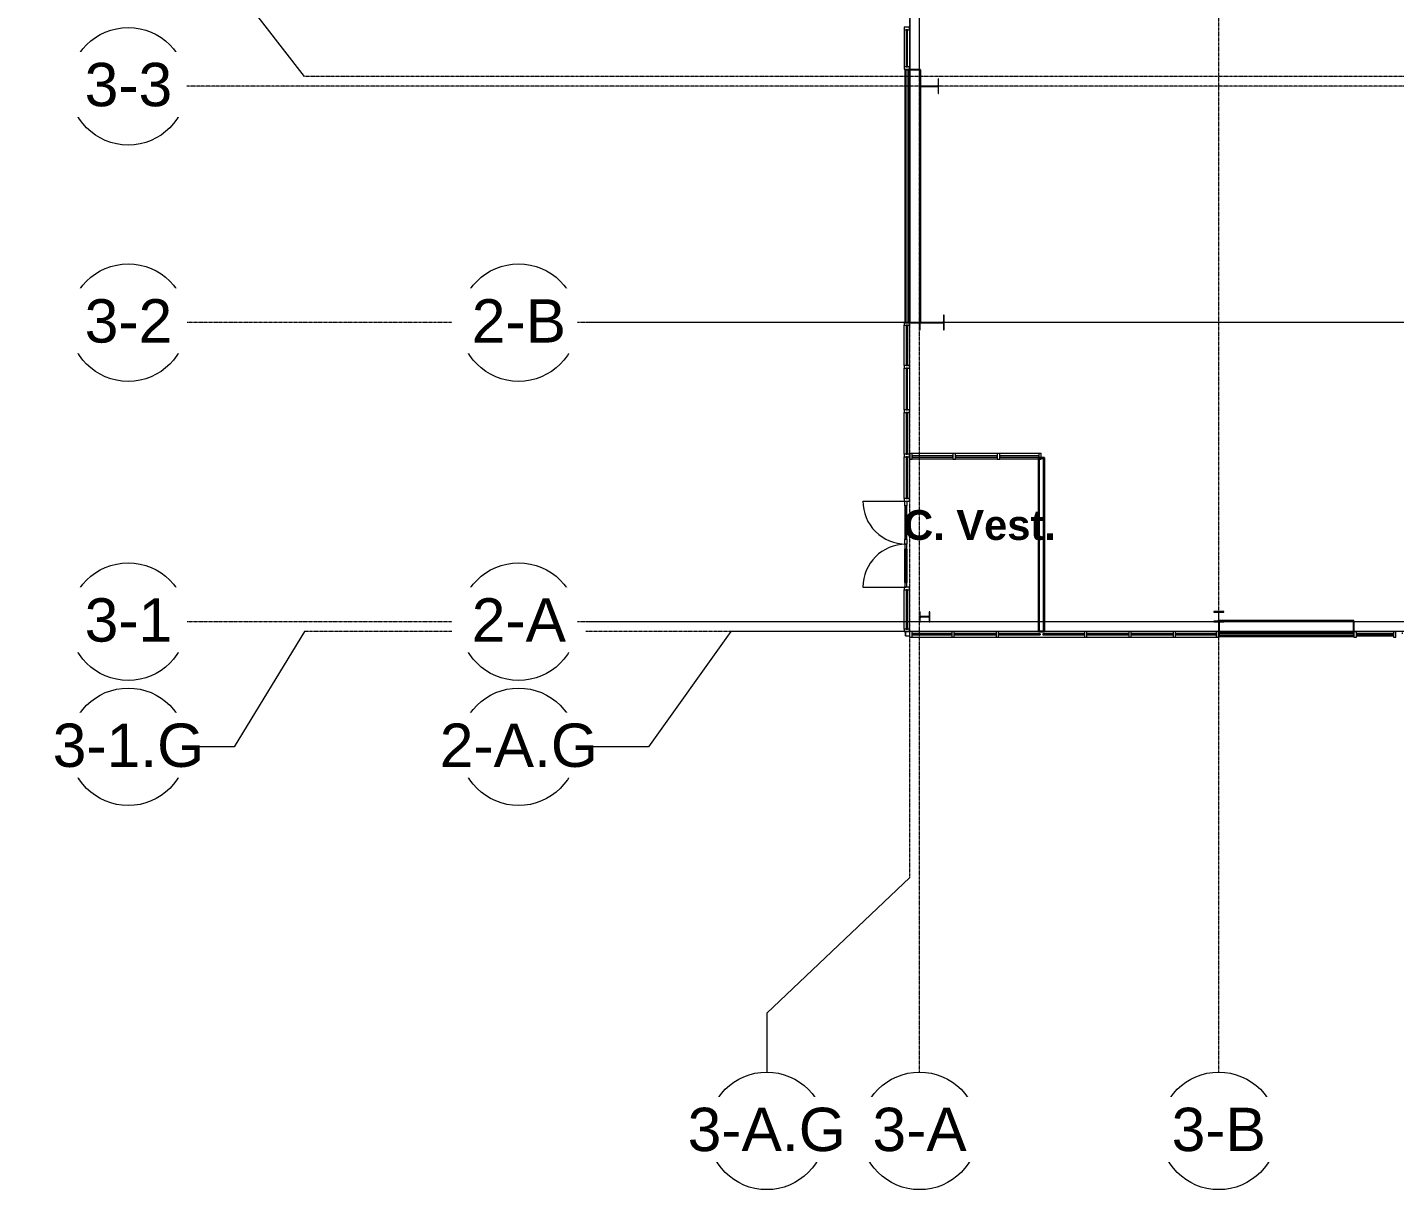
# Model space of a CAD drawing. Header units: inches. Extents: x 21341 to 28276, y -23509 to -20035.
# Drawn here: x 21341 to 22458, y -23251 to -22302 of the extents above; entities that cross this region are included whole.
import ezdxf

# ---------------------------------------------------------------- set-up
doc = ezdxf.new("R2010")
doc.units = ezdxf.units.IN
doc.header["$MEASUREMENT"] = 0
doc.linetypes.add('Grid Line 1_2_', pattern=[0.875, 0.5, -0.125, 0.125, -0.125])
for name, color, linetype, lineweight in [('A-DOOR', 31, 'Continuous', 9), ('A-GLAZ-CURT', 52, 'Continuous', 9), ('A-GLAZ-CWMG', 51, 'Continuous', 9), ('A-WALL', 113, 'Continuous', 9), ('A-WALL-PATT', 111, 'Continuous', 25), ('C-BLDG-PADS', 91, 'Continuous', 9), ('C-TOPO', 7, 'Continuous', 9), ('I-WALL', 2, 'Continuous', 9), ('L-SITE-WALL', 31, 'Continuous', 9), ('M-AREA-IDEN', 171, 'Continuous', 9), ('S-BEAM', 12, 'Continuous', 9), ('S-COLS', 52, 'Continuous', 9), ('S-GRID', 1, 'Continuous', 9), ('S-GRID-IDEN', 1, 'Continuous', 9)]:
    doc.layers.add(name, color=color, linetype=linetype, lineweight=lineweight)
doc.styles.add('Arial', font='arial.ttf', dxfattribs={"height": 35.407186})
doc.styles.add('Arial_B', font='arialbd.ttf', dxfattribs={"height": 24.354149})
pattern_1 = [(45, (0, 0), (-19.00703, 19.00703), []), (45, (0, 28.8), (-19.00703, 19.00703), [])]
pattern_2 = [(0, (0, 0), (0, 24), []), (90, (0, 0), (-24, 1e-15), [])]
pattern_3 = [(0, (0, 0), (61.44, 15.36), [2.534, -43.546, 2.534, -43.546, -245.76]), (0, (0, 0), (61.44, 15.36), [-92.16, 2.534, -89.626, 2.534, -43.546, -107.52]), (0, (0, 0), (61.44, 15.36), [-230.4, 2.534, -28.186, 2.534, -74.266]), (120, (23.04, 7.68), (-44.02215, 45.528601), [2.534, -43.546, 2.534, -43.546, -245.76]), (120, (23.04, 7.68), (-44.02215, 45.528601), [-92.16, 2.534, -89.626, 2.534, -43.546, -107.52]), (120, (23.04, 7.68), (-44.02215, 45.528601), [-230.4, 2.534, -28.186, 2.534, -74.266]), (240, (30.72, 38.4), (-17.41785, -60.888601), [2.534, -43.546, 2.534, -43.546, -245.76]), (240, (30.72, 38.4), (-17.41785, -60.888601), [-92.16, 2.534, -89.626, 2.534, -43.546, -107.52]), (240, (30.72, 38.4), (-17.41785, -60.888601), [-230.4, 2.534, -28.186, 2.534, -74.266])]

# ---------------------------------------------------------------- blocks, each defined once
blk = doc.blocks.new('Girt_C - 8_D-1076698-First Floor Plan')
at = {"layer": 'S-BEAM'}
for p, q in [((22061.6, -21143.7), (22061.6, -21178.2)), ((22069.6, -21178.2), (22069.6, -21149.8)), ((22061.6, -21733.9), (22061.6, -22336.6)), ((22069.6, -21861.6), (22069.6, -21733.9)), ((22069.6, -22102.8), (22069.6, -21873.6)), ((22069.6, -22336.6), (22069.6, -22114.8))]:
    blk.add_line(p, q, dxfattribs=at)
blk = doc.blocks.new('W-Wide Flange-Column - B3_B-1008592-First Floor Plan')
at = {"layer": 'S-COLS'}
h = blk.add_hatch(dxfattribs=at)
h.set_pattern_fill('FP_14', color=256, style=0, pattern_type=2)
h.set_pattern_definition([(135, (-22783.303, -22073.765), (-19.00703, -19.00703), []), (135, (-22812.103, -22073.765), (-19.00703, -19.00703), [])])
h.paths.add_polyline_path([(4, -3.7), (0.8, -3.7), (0.3, -3.5), (0.1, -3), (0.1, 3), (0.3, 3.5), (0.8, 3.7), (4, 3.7), (4, 4.1), (-4, 4.1), (-4, 3.7), (-0.8, 3.7), (-0.3, 3.5), (-0.1, 3), (-0.1, -3), (-0.3, -3.5), (-0.8, -3.7), (-4, -3.7), (-4, -4.1), (4, -4.1)], flags=0)
at = {"layer": 'S-COLS', "lineweight": 15}
for p, q in [((4, 4.1), (-4, 4.1)), ((-4, 4.1), (-4, 3.7)), ((-4, 3.7), (-0.8, 3.7)), ((-0.1, 3), (-0.1, -3)), ((0.1, -3), (0.1, 3)), ((0.8, 3.7), (4, 3.7)), ((4, 3.7), (4, 4.1)), ((-0.8, -3.7), (-4, -3.7)), ((-4, -3.7), (-4, -4.1)), ((-4, -4.1), (4, -4.1)), ((4, -3.7), (0.8, -3.7)), ((4, -4.1), (4, -3.7))]:
    blk.add_line(p, q, dxfattribs=at)
for centre, start, end in [((-0.8, 3), 0, 90), ((0.8, 3), 90, 180), ((-0.8, -3), 270, 0), ((0.8, -3), 180, 270)]:
    blk.add_arc(centre, 0.691, start, end, dxfattribs=at)
blk = doc.blocks.new('Girt_C - 8_D-1076209-First Floor Plan')
at = {"layer": 'S-BEAM'}
for p, q in [((22458.5, -22787.3), (22424.3, -22787.3)), ((22424.3, -22795.3), (22458.5, -22795.3)), ((23081.9, -22787.3), (22811.1, -22787.3)), ((22811.1, -22795.3), (23375.5, -22795.3)), ((23371.4, -22787.3), (23089.9, -22787.3))]:
    blk.add_line(p, q, dxfattribs=at)
blk = doc.blocks.new('W-Wide Flange-Column - B3_D-1008830-First Floor Plan')
at = {"layer": 'S-COLS'}
h = blk.add_hatch(dxfattribs=at)
h.set_pattern_fill('FP_17', color=256, style=0, pattern_type=2)
h.set_pattern_definition([(135, (-22543.053, -22079.64), (-19.00703, -19.00703), []), (135, (-22571.853, -22079.64), (-19.00703, -19.00703), [])])
h.paths.add_polyline_path([(6, -10), (6, -9.6), (0.8, -9.6), (0.3, -9.4), (0.1, -8.9), (0.1, 8.9), (0.3, 9.4), (0.8, 9.6), (6, 9.6), (6, 10), (-6, 10), (-6, 9.6), (-0.8, 9.6), (-0.3, 9.4), (-0.1, 8.9), (-0.1, -8.9), (-0.3, -9.4), (-0.8, -9.6), (-6, -9.6), (-6, -10)], flags=0)
at = {"layer": 'S-COLS', "lineweight": 15}
for p, q in [((6, 10), (-6, 10)), ((-6, 10), (-6, 9.6)), ((-6, 9.6), (-0.8, 9.6)), ((-0.1, 8.9), (-0.1, -8.9)), ((0.1, -8.9), (0.1, 8.9)), ((0.8, 9.6), (6, 9.6)), ((6, 9.6), (6, 10)), ((-0.8, -9.6), (-6, -9.6)), ((-6, -9.6), (-6, -10)), ((-6, -10), (6, -10)), ((6, -9.6), (0.8, -9.6)), ((6, -10), (6, -9.6))]:
    blk.add_line(p, q, dxfattribs=at)
for centre, start, end in [((-0.8, 8.9), 0, 90), ((0.8, 8.9), 90, 180), ((-0.8, -8.9), 270, 0), ((0.8, -8.9), 180, 270)]:
    blk.add_arc(centre, 0.691, start, end, dxfattribs=at)
blk = doc.blocks.new('System Panel - Glazed-827441-First Floor Plan')
at = {"layer": 'A-GLAZ-CURT'}
for p, q in [((16.59375, -0.25), (-16.59375, -0.25)), ((-16.59375, -0.25), (-16.59375, -1.25)), ((-16.59375, -1.25), (-16.59375, -0.25)), ((16.59375, -0.25), (-16.59375, -0.25)), ((-16.59375, -1.25), (16.59375, -1.25)), ((-16.59375, -1.25), (16.59375, -1.25)), ((16.59375, -1.25), (16.59375, -0.25)), ((16.59375, -0.25), (16.59375, -1.25))]:
    blk.add_line(p, q, dxfattribs=at)
blk = doc.blocks.new('System Panel - Glazed-827433-First Floor Plan')
at = {"layer": 'A-GLAZ-CURT'}
for p, q in [((17.09375, -0.25), (-17.09375, -0.25)), ((-17.09375, -0.25), (-17.09375, -1.25)), ((-17.09375, -1.25), (-17.09375, -0.25)), ((17.09375, -0.25), (-17.09375, -0.25)), ((-17.09375, -1.25), (17.09375, -1.25)), ((-17.09375, -1.25), (17.09375, -1.25)), ((17.09375, -1.25), (17.09375, -0.25)), ((17.09375, -0.25), (17.09375, -1.25))]:
    blk.add_line(p, q, dxfattribs=at)
blk = doc.blocks.new('System Panel - Glazed-840710-First Floor Plan')
at = {"layer": 'A-GLAZ-CURT'}
for p, q in [((16, -0.3), (-16, -0.3)), ((-16, -0.3), (-16, -1.3)), ((16, -0.3), (-16, -0.3)), ((-16, -1.3), (-16, -0.3)), ((-16, -1.3), (16, -1.3)), ((-16, -1.3), (16, -1.3)), ((16, -1.3), (16, -0.3)), ((16, -0.3), (16, -1.3))]:
    blk.add_line(p, q, dxfattribs=at)
blk = doc.blocks.new('Rectangular Mullion - Rectangular Mullion 1-769210-First Floor Plan')
at = {"layer": 'A-GLAZ-CWMG'}
for p, q in [((22794.9, -22495.2), (22794.9, -22528.4)), ((22799.4, -22495.2), (22799.4, -22528.4))]:
    blk.add_line(p, q, dxfattribs=at)
blk = doc.blocks.new('Rectangular Mullion - Rectangular Mullion 1-769211-First Floor Plan')
at = {"layer": 'A-GLAZ-CWMG'}
for p, q in [((22794.9, -22459), (22794.9, -22493.2)), ((22799.4, -22459), (22799.4, -22493.2))]:
    blk.add_line(p, q, dxfattribs=at)
blk = doc.blocks.new('Rectangular Mullion - Rectangular Mullion 1-840709-First Floor Plan')
at = {"layer": 'A-GLAZ-CWMG'}
for p, q in [((22167, -22650.1), (22135, -22650.1)), ((22166.8, -22654.6), (22135, -22654.6))]:
    blk.add_line(p, q, dxfattribs=at)
blk = doc.blocks.new('Rectangular Mullion - Rectangular Mullion 1-838588-First Floor Plan')
at = {"layer": 'A-GLAZ-CWMG', "lineweight": 13}
for p, q in [((-2, 3), (0, 3)), ((-2, -1.5), (-2, 3)), ((0, 3), (0, -1.5)), ((0, -1.5), (-2, -1.5))]:
    blk.add_line(p, q, dxfattribs=at)
blk = doc.blocks.new('Rectangular Mullion - Rectangular Mullion 1-838589-First Floor Plan')
at = {"layer": 'A-GLAZ-CWMG', "lineweight": 13}
for p, q in [((0, 3), (-2, 3)), ((-2, 3), (-2, -1.5)), ((0, -1.5), (0, 3)), ((-2, -1.5), (0, -1.5))]:
    blk.add_line(p, q, dxfattribs=at)
blk = doc.blocks.new('Rectangular Mullion - Rectangular Mullion 1-827464-First Floor Plan')
at = {"layer": 'A-GLAZ-CWMG', "lineweight": 13}
for p, q in [((-1, 3), (1, 3)), ((-1, -1.5), (-1, 3)), ((1, 3), (1, -1.5)), ((1, -1.5), (-1, -1.5))]:
    blk.add_line(p, q, dxfattribs=at)
blk = doc.blocks.new('System Panel - Glazed-827491-First Floor Plan')
at = {"layer": 'A-GLAZ-CURT'}
for p, q in [((15.125, -0.25), (-15.125, -0.25)), ((-15.125, -0.25), (-15.125, -1.25)), ((-15.125, -1.25), (-15.125, -0.25)), ((15.125, -0.25), (-15.125, -0.25)), ((-15.125, -1.25), (15.125, -1.25)), ((-15.125, -1.25), (15.125, -1.25)), ((15.125, -1.25), (15.125, -0.25)), ((15.125, -0.25), (15.125, -1.25))]:
    blk.add_line(p, q, dxfattribs=at)
blk = doc.blocks.new('Rectangular Mullion - Rectangular Mullion 1-789722-First Floor Plan')
at = {"layer": 'A-GLAZ-CWMG'}
for p, q in [((22057, -22303.9), (22057, -22334.2)), ((22061.5, -22303.9), (22061.5, -22334.2))]:
    blk.add_line(p, q, dxfattribs=at)
blk = doc.blocks.new('Rectangular Mullion - Rectangular Mullion 1-827436-First Floor Plan')
at = {"layer": 'A-GLAZ-CWMG', "lineweight": 13}
for p, q in [((-2, 3), (0, 3)), ((-2, -1.5), (-2, 3)), ((0, 3), (0, -1.5)), ((0, -1.5), (-2, -1.5))]:
    blk.add_line(p, q, dxfattribs=at)
blk = doc.blocks.new('Rectangular Mullion - Rectangular Mullion 1-827439-First Floor Plan')
at = {"layer": 'A-GLAZ-CWMG', "lineweight": 13}
for p, q in [((0, 3), (-2, 3)), ((-2, 3), (-2, -1.5)), ((0, -1.5), (0, 3)), ((-2, -1.5), (0, -1.5))]:
    blk.add_line(p, q, dxfattribs=at)
blk = doc.blocks.new('System Panel - Glazed-frosted-1078266-First Floor Plan')
at = {"layer": 'A-GLAZ-CURT'}
for p, q in [((16.53125, -0.25), (-16.53125, -0.25)), ((-16.53125, -0.25), (-16.53125, -1.25)), ((-16.53125, -1.25), (16.53125, -1.25)), ((16.53125, -1.25), (16.53125, -0.25))]:
    blk.add_line(p, q, dxfattribs=at)
blk = doc.blocks.new('Rectangular Mullion - Rectangular Mullion 1-785048-First Floor Plan')
at = {"layer": 'A-GLAZ-CWMG'}
for p, q in [((22278.7, -22795.4), (22311.8, -22795.4)), ((22278.7, -22799.9), (22311.8, -22799.9))]:
    blk.add_line(p, q, dxfattribs=at)
blk = doc.blocks.new('Rectangular Mullion - Rectangular Mullion 1-993407-First Floor Plan')
at = {"layer": 'A-GLAZ-CWMG', "lineweight": 13}
for p, q in [((-2, 3), (0, 3)), ((-2, -1.5), (-2, 3)), ((0, 3), (0, -1.5)), ((0, -1.5), (-2, -1.5))]:
    blk.add_line(p, q, dxfattribs=at)
blk = doc.blocks.new('Rectangular Mullion - Rectangular Mullion 1-993410-First Floor Plan')
at = {"layer": 'A-GLAZ-CWMG', "lineweight": 13}
for p, q in [((0, 3), (-2, 3)), ((-2, 3), (-2, -1.5)), ((0, -1.5), (0, 3)), ((-2, -1.5), (0, -1.5))]:
    blk.add_line(p, q, dxfattribs=at)
blk = doc.blocks.new('System Panel - Glazed-frosted-1078294-First Floor Plan')
at = {"layer": 'A-GLAZ-CURT'}
for p, q in [((17.09375, -0.25), (-17.09375, -0.25)), ((-17.09375, -0.25), (-17.09375, -1.25)), ((-17.09375, -1.25), (17.09375, -1.25)), ((17.09375, -1.25), (17.09375, -0.25))]:
    blk.add_line(p, q, dxfattribs=at)
blk = doc.blocks.new('Rectangular Mullion - Rectangular Mullion 1-769200-First Floor Plan')
at = {"layer": 'A-GLAZ-CWMG'}
for p, q in [((24172.4, -22795.4), (24206.6, -22795.4)), ((24172.4, -22799.9), (24206.6, -22799.9))]:
    blk.add_line(p, q, dxfattribs=at)
blk = doc.blocks.new('Rectangular Mullion - Rectangular Mullion 1-827430-First Floor Plan')
at = {"layer": 'A-GLAZ-CWMG', "lineweight": 13}
for p, q in [((-1, 3), (1, 3)), ((-1, -1.5), (-1, 3)), ((1, 3), (1, -1.5)), ((1, -1.5), (-1, -1.5))]:
    blk.add_line(p, q, dxfattribs=at)
blk = doc.blocks.new('System Panel - Glazed-frosted-1078295-First Floor Plan')
at = {"layer": 'A-GLAZ-CURT'}
for p, q in [((15.125, 1.25), (-15.125, 1.25)), ((-15.125, 1.25), (-15.125, 0.25)), ((-15.125, 0.25), (15.125, 0.25)), ((15.125, 0.25), (15.125, 1.25))]:
    blk.add_line(p, q, dxfattribs=at)
blk = doc.blocks.new('Rectangular Mullion - Rectangular Mullion 1-827457-First Floor Plan')
at = {"layer": 'A-GLAZ-CWMG', "lineweight": 13}
for p, q in [((-2, 1.5), (0, 1.5)), ((-2, -3), (-2, 1.5)), ((0, 1.5), (0, -3)), ((0, -3), (-2, -3))]:
    blk.add_line(p, q, dxfattribs=at)
blk = doc.blocks.new('Rectangular Mullion - Rectangular Mullion 1-827460-First Floor Plan')
at = {"layer": 'A-GLAZ-CWMG', "lineweight": 13}
for p, q in [((0, 1.5), (-2, 1.5)), ((-2, 1.5), (-2, -3)), ((0, -3), (0, 1.5)), ((-2, -3), (0, -3))]:
    blk.add_line(p, q, dxfattribs=at)
blk = doc.blocks.new('Rectangular Mullion - Rectangular Mullion 1-V18-First Floor Plan')
at = {"layer": 'A-GLAZ-CWMG'}
for p, q in [((22171.5, -22795.4), (22204.3, -22795.4)), ((22169.1, -22799.9), (22204.3, -22799.9))]:
    blk.add_line(p, q, dxfattribs=at)
blk = doc.blocks.new('System Panel - Glazed-V19-First Floor Plan')
at = {"layer": 'A-GLAZ-CURT'}
for p, q in [((17.09375, -0.25), (-17.09375, -0.25)), ((-17.09375, -0.25), (-17.09375, -1.25)), ((-17.09375, -1.25), (-17.09375, -0.25)), ((17.09375, -0.25), (-17.09375, -0.25)), ((-17.09375, -1.25), (17.09375, -1.25)), ((-17.09375, -1.25), (17.09375, -1.25)), ((17.09375, -1.25), (17.09375, -0.25)), ((17.09375, -0.25), (17.09375, -1.25))]:
    blk.add_line(p, q, dxfattribs=at)
blk = doc.blocks.new('System Panel - Glazed-995511-First Floor Plan')
at = {"layer": 'A-GLAZ-CURT'}
for p, q in [((16.1, -0.3), (-16.1, -0.3)), ((-16.1, -0.3), (-16.1, -1.3)), ((16.1, -0.3), (-16.1, -0.3)), ((-16.1, -1.3), (-16.1, -0.3)), ((-16.1, -1.3), (16.1, -1.3)), ((-16.1, -1.3), (16.1, -1.3)), ((16.1, -1.3), (16.1, -0.3)), ((16.1, -0.3), (16.1, -1.3))]:
    blk.add_line(p, q, dxfattribs=at)
blk = doc.blocks.new('Rectangular Mullion - Rectangular Mullion 1-V20-First Floor Plan')
at = {"layer": 'A-GLAZ-CWMG'}
for p, q in [((22134, -22795.4), (22166.8, -22795.4)), ((22134, -22799.9), (22169.1, -22799.9))]:
    blk.add_line(p, q, dxfattribs=at)
blk = doc.blocks.new('Rectangular Mullion - Rectangular Mullion 1-995509-First Floor Plan')
at = {"layer": 'A-GLAZ-CWMG'}
for p, q in [((22063.5, -22795.4), (22095.8, -22795.4)), ((22063.5, -22799.9), (22095.8, -22799.9))]:
    blk.add_line(p, q, dxfattribs=at)
blk = doc.blocks.new('System Panel - Glazed-827451-First Floor Plan')
at = {"layer": 'A-GLAZ-CURT'}
for p, q in [((16.53125, 1.25), (-16.53125, 1.25)), ((-16.53125, 1.25), (-16.53125, 0.25)), ((-16.53125, 0.25), (-16.53125, 1.25)), ((16.53125, 1.25), (-16.53125, 1.25)), ((-16.53125, 0.25), (16.53125, 0.25)), ((-16.53125, 0.25), (16.53125, 0.25)), ((16.53125, 0.25), (16.53125, 1.25)), ((16.53125, 1.25), (16.53125, 0.25))]:
    blk.add_line(p, q, dxfattribs=at)
blk = doc.blocks.new('Rectangular Mullion - Rectangular Mullion 1-V40-First Floor Plan')
at = {"layer": 'A-GLAZ-CWMG'}
for p, q in [((22057, -22578.2), (22057, -22545.2)), ((22061.5, -22578.2), (22061.5, -22545.2))]:
    blk.add_line(p, q, dxfattribs=at)
blk = doc.blocks.new('Rectangular Mullion - Rectangular Mullion 1-827472-First Floor Plan')
at = {"layer": 'A-GLAZ-CWMG', "lineweight": 13}
for p, q in [((-2, 1.5), (0, 1.5)), ((-2, -3), (-2, 1.5)), ((0, 1.5), (0, -3)), ((0, -3), (-2, -3))]:
    blk.add_line(p, q, dxfattribs=at)
blk = doc.blocks.new('Rectangular Mullion - Rectangular Mullion 1-827475-First Floor Plan')
at = {"layer": 'A-GLAZ-CWMG', "lineweight": 13}
for p, q in [((0, 1.5), (-2, 1.5)), ((-2, 1.5), (-2, -3)), ((0, -3), (0, 1.5)), ((-2, -3), (0, -3))]:
    blk.add_line(p, q, dxfattribs=at)
blk = doc.blocks.new('System Panel - Glazed-827454-First Floor Plan')
at = {"layer": 'A-GLAZ-CURT'}
for p, q in [((17.09375, 1.25), (-17.09375, 1.25)), ((-17.09375, 1.25), (-17.09375, 0.25)), ((-17.09375, 0.25), (-17.09375, 1.25)), ((17.09375, 1.25), (-17.09375, 1.25)), ((-17.09375, 0.25), (17.09375, 0.25)), ((-17.09375, 0.25), (17.09375, 0.25)), ((17.09375, 0.25), (17.09375, 1.25)), ((17.09375, 1.25), (17.09375, 0.25))]:
    blk.add_line(p, q, dxfattribs=at)
blk = doc.blocks.new('Rectangular Mullion - Rectangular Mullion 1-769167-First Floor Plan')
at = {"layer": 'A-GLAZ-CWMG'}
for p, q in [((24498.2, -22360.6), (24532.4, -22360.6)), ((24498.2, -22365.1), (24532.4, -22365.1))]:
    blk.add_line(p, q, dxfattribs=at)
blk = doc.blocks.new('Rectangular Mullion - Rectangular Mullion 1-827470-First Floor Plan')
at = {"layer": 'A-GLAZ-CWMG', "lineweight": 13}
for p, q in [((-1, 1.5), (1, 1.5)), ((-1, -3), (-1, 1.5)), ((1, 1.5), (1, -3)), ((1, -3), (-1, -3))]:
    blk.add_line(p, q, dxfattribs=at)
blk = doc.blocks.new('Rectangular Mullion - Rectangular Mullion 1-V15-First Floor Plan')
at = {"layer": 'A-GLAZ-CWMG'}
for p, q in [((26197, -22795.4), (26162.8, -22795.4)), ((26197, -22799.9), (26162.8, -22799.9))]:
    blk.add_line(p, q, dxfattribs=at)
blk = doc.blocks.new('Rectangular Mullion - Rectangular Mullion 1-827449-First Floor Plan')
at = {"layer": 'A-GLAZ-CWMG', "lineweight": 13}
for p, q in [((-1, 1.5), (1, 1.5)), ((-1, -3), (-1, 1.5)), ((1, 1.5), (1, -3)), ((1, -3), (-1, -3))]:
    blk.add_line(p, q, dxfattribs=at)
blk = doc.blocks.new('Rectangular Mullion - Rectangular Mullion 1-1043391-First Floor Plan')
at = {"layer": 'A-GLAZ-CWMG'}
for p, q in [((22057, -22686.8), (22057, -22652.6)), ((22061.5, -22686.8), (22061.5, -22652.6))]:
    blk.add_line(p, q, dxfattribs=at)
blk = doc.blocks.new('Door_Single_Storefront - one-1043393-First Floor Plan')
at = {"layer": 'A-DOOR'}
for p, q in [((-17.59375, 0.75), (-13.59375, 0.75)), ((-17.59375, -35.1875), (-17.59375, 0)), ((-13.59375, 0.75), (-13.59375, -1)), ((13.59375, 0.75), (-13.59375, 0.75)), ((-13.59375, -0.5), (-13.59375, 0.25)), ((-13.59375, 0.25), (13.59375, 0.25)), ((13.59375, -1), (13.59375, 0.75)), ((13.59375, 0.75), (17.59375, 0.75)), ((13.59375, 0.25), (13.59375, -0.5)), ((17.59375, 0.75), (17.59375, -1)), ((-13.59375, -1), (-17.59375, -1)), ((13.59375, -0.5), (-13.59375, -0.5)), ((-13.59375, -1), (13.59375, -1)), ((17.59375, -1), (13.59375, -1))]:
    blk.add_line(p, q, dxfattribs=at)
blk.add_arc((-17.59375, 0), 35.1875, 270, 0, dxfattribs=at)
blk = doc.blocks.new('Door_Single_Storefront - one-1043399-First Floor Plan')
at = {"layer": 'A-DOOR'}
for p, q in [((-17.59375, 35.1875), (-17.59375, 0)), ((-13.59375, 1), (-17.59375, 1)), ((-13.59375, -0.75), (-13.59375, 1)), ((-13.59375, 1), (13.59375, 1)), ((13.59375, 0.5), (-13.59375, 0.5)), ((-13.59375, 0.5), (-13.59375, -0.25)), ((17.59375, 1), (13.59375, 1)), ((13.59375, 1), (13.59375, -0.75)), ((13.59375, -0.25), (13.59375, 0.5)), ((17.59375, -0.75), (17.59375, 1)), ((-17.59375, -0.75), (-13.59375, -0.75)), ((-13.59375, -0.25), (13.59375, -0.25)), ((13.59375, -0.75), (-13.59375, -0.75)), ((13.59375, -0.75), (17.59375, -0.75))]:
    blk.add_line(p, q, dxfattribs=at)
blk.add_arc((-17.59375, 0), 35.1875, 360, 90, dxfattribs=at)
blk = doc.blocks.new('System Panel - Glazed-1035742-First Floor Plan')
at = {"layer": 'A-GLAZ-CURT'}
for p, q in [((16.1, 1.2), (-16.1, 1.2)), ((-16.1, 1.2), (-16.1, 0.2)), ((-16.1, 0.2), (-16.1, 1.2)), ((16.1, 1.2), (-16.1, 1.2)), ((-16.1, 0.2), (16.1, 0.2)), ((-16.1, 0.2), (16.1, 0.2)), ((16.1, 0.2), (16.1, 1.2)), ((16.1, 1.2), (16.1, 0.2))]:
    blk.add_line(p, q, dxfattribs=at)
blk = doc.blocks.new('Rectangular Mullion - Rectangular Mullion 1-1043398-First Floor Plan')
at = {"layer": 'A-GLAZ-CWMG'}
for p, q in [((22057, -22793.4), (22057, -22761.2)), ((22061.5, -22793.4), (22061.5, -22761.2))]:
    blk.add_line(p, q, dxfattribs=at)
blk = doc.blocks.new('Grid - Grid Head - Circle-14747-First Floor Plan')
at = {"layer": 'S-GRID-IDEN'}
blk.add_circle((0, 0), 0.25, dxfattribs=at)

msp = doc.modelspace()

# ---------------------------------------------------------------- hatches: boundary and pattern name
at = {"layer": 'A-WALL-PATT', "lineweight": 9}
h = msp.add_hatch(dxfattribs=at)
h.set_pattern_fill('FP_15', color=256, style=0, pattern_type=2)
h.set_pattern_definition(pattern_2)
h.paths.add_polyline_path([(22060.9, -22542.9), (22060.9, -22336.6), (22059.9, -22336.6), (22059.9, -22542.9)], flags=0)
h = msp.add_hatch(dxfattribs=at)
h.set_pattern_fill('FP_13', color=256, style=0, pattern_type=2)
h.set_pattern_definition(pattern_3)
h.paths.add_polyline_path([(22166.8, -22795.4), (22167.4, -22795.4), (22167.4, -22653.6), (22166.8, -22653.6), (22166.8, -22724.1)], flags=0)
h = msp.add_hatch(dxfattribs=at)
h.set_pattern_fill('FP_13', color=256, style=0, pattern_type=2)
h.set_pattern_definition(pattern_3)
h.paths.add_polyline_path([(22167.4, -22795.4), (22171.5, -22795.4), (22171.5, -22653.6), (22167.4, -22653.6), (22167.4, -22654.2), (22170.9, -22654.2), (22170.9, -22794.8), (22167.4, -22794.8)], flags=0)
h = msp.add_hatch(dxfattribs=at)
h.set_pattern_fill('FP_15', color=256, style=0, pattern_type=2)
h.set_pattern_definition(pattern_2)
h.paths.add_polyline_path([(22320.4, -22797.1), (22424.3, -22797.1), (22424.3, -22796.1), (22314, -22796.1), (22314, -22797.1)], flags=0)
h.paths.add_polyline_path([(22811.1, -22797.1), (22811.1, -22796.1), (22458.5, -22796.1), (22458.5, -22797.1), (22804.3, -22797.1)], flags=0)
at = {"layer": 'S-COLS'}
h = msp.add_hatch(dxfattribs=at)
h.set_pattern_fill('FP_11', color=256, style=0, pattern_type=2)
h.set_pattern_definition(pattern_1)
h.paths.add_polyline_path([(22085.1, -22356.1), (22085.1, -22344.1), (22084.7, -22344.1), (22084.7, -22349.2), (22084.5, -22349.7), (22084, -22349.9), (22070.8, -22349.9), (22070.3, -22349.7), (22070.1, -22349.2), (22070.1, -22344.1), (22069.6, -22344.1), (22069.6, -22356.1), (22070.1, -22356.1), (22070.1, -22350.9), (22070.3, -22350.4), (22070.8, -22350.2), (22084, -22350.2), (22084.5, -22350.4), (22084.7, -22350.9), (22084.7, -22356.1)], flags=0)
h = msp.add_hatch(dxfattribs=at)
h.set_pattern_fill('FP_11', color=256, style=0, pattern_type=2)
h.set_pattern_definition(pattern_1)
h.paths.add_polyline_path([(22317.9, -22787.3), (22317.9, -22786.9), (22314.7, -22786.9), (22314.2, -22786.7), (22314, -22786.2), (22314, -22780.2), (22314.2, -22779.7), (22314.7, -22779.5), (22317.9, -22779.5), (22317.9, -22779.1), (22309.9, -22779.1), (22309.9, -22779.5), (22313.1, -22779.5), (22313.5, -22779.7), (22313.7, -22780.2), (22313.7, -22786.2), (22313.5, -22786.7), (22313.1, -22786.9), (22309.9, -22786.9), (22309.9, -22787.3)], flags=0)

# ---------------------------------------------------------------- linework, layer by layer
at = {"layer": 'A-WALL'}
for p, q in [((22058.3, -22336.6), (22058.3, -22542.9)), ((22059.9, -22336.6), (22059.9, -22542.9)), ((22060.9, -22336.6), (22060.9, -22542.9)), ((22061.6, -22336.6), (22061.6, -22542.9)), ((22069.6, -22336.6), (22069.6, -22537.1)), ((22167.4, -22794.8), (22167.4, -22654.2)), ((22170.9, -22654.2), (22167.4, -22654.2)), ((22170.9, -22794.8), (22170.9, -22654.2)), ((22167.4, -22794.8), (22170.9, -22794.8)), ((22424.3, -22787.3), (22314, -22787.3)), ((22424.3, -22795.3), (22314, -22795.3)), ((22424.3, -22796.1), (22314, -22796.1)), ((22424.3, -22797.1), (22314, -22797.1)), ((22424.3, -22798.7), (22314, -22798.7))]:
    msp.add_line(p, q, dxfattribs=at)
at = {"layer": 'C-BLDG-PADS'}
for p, q in [((22058.1, -22336.2), (22058.1, -22336.6)), ((22058.1, -22542.9), (22058.1, -22543.2)), ((22058.1, -22795.4), (22058.1, -22798.8)), ((22058.1, -22798.8), (22061.5, -22798.8)), ((22313.8, -22798.8), (22314, -22798.8)), ((22426.3, -22798.8), (22456.5, -22798.8))]:
    msp.add_line(p, q, dxfattribs=at)
at = {"layer": 'C-TOPO'}
for p, q in [((22058.1, -22336.6), (22058.1, -22336.2)), ((22058.1, -22543.2), (22058.1, -22542.9)), ((22058.1, -22798.8), (22058.1, -22795.4)), ((22058.1, -22798.8), (22061.5, -22798.8)), ((22313.8, -22798.8), (22314, -22798.8)), ((22426.3, -22798.8), (22456.5, -22798.8))]:
    msp.add_line(p, q, dxfattribs=at)
at = {"layer": 'I-WALL', "lineweight": 25}
for p, q in [((22166.8, -22653.6), (22166.8, -22795.4)), ((22171.5, -22653.6), (22166.8, -22653.6)), ((22171.5, -22795.4), (22171.5, -22653.6)), ((22166.8, -22795.4), (22171.5, -22795.4))]:
    msp.add_line(p, q, dxfattribs=at)
at = {"layer": 'L-SITE-WALL', "lineweight": 25}
for p, q in [((22070.4, -22336.6), (22057.9, -22336.6)), ((22057.9, -22336.6), (22057.9, -22542.9)), ((22070.4, -22542.8), (22070.4, -22336.6)), ((22057.9, -22542.9), (22069.6, -22542.9)), ((22424.3, -22786.6), (22314, -22786.6)), ((22314, -22786.6), (22314, -22799.1)), ((22424.3, -22799.1), (22424.3, -22786.6)), ((22314, -22799.1), (22424.3, -22799.1))]:
    msp.add_line(p, q, dxfattribs=at)
at = {"layer": 'S-COLS', "lineweight": 15}
for p, q in [((22070.1, -22344.1), (22069.6, -22344.1)), ((22069.6, -22344.1), (22069.6, -22356.1)), ((22070.1, -22349.2), (22070.1, -22344.1)), ((22070.1, -22356.1), (22070.1, -22350.9)), ((22084, -22349.9), (22070.8, -22349.9)), ((22070.8, -22350.2), (22084, -22350.2)), ((22085.1, -22344.1), (22084.7, -22344.1)), ((22084.7, -22344.1), (22084.7, -22349.2)), ((22084.7, -22350.9), (22084.7, -22356.1)), ((22085.1, -22356.1), (22085.1, -22344.1)), ((22069.6, -22356.1), (22070.1, -22356.1)), ((22084.7, -22356.1), (22085.1, -22356.1)), ((22317.9, -22779.1), (22309.9, -22779.1)), ((22309.9, -22779.1), (22309.9, -22779.5)), ((22309.9, -22779.5), (22313.1, -22779.5)), ((22313.1, -22786.9), (22309.9, -22786.9)), ((22309.9, -22786.9), (22309.9, -22787.3)), ((22313.7, -22780.2), (22313.7, -22786.2)), ((22314, -22786.2), (22314, -22780.2)), ((22314.7, -22779.5), (22317.9, -22779.5)), ((22317.9, -22786.9), (22314.7, -22786.9)), ((22317.9, -22779.5), (22317.9, -22779.1)), ((22317.9, -22787.3), (22317.9, -22786.9)), ((22309.9, -22787.3), (22317.9, -22787.3))]:
    msp.add_line(p, q, dxfattribs=at)
for centre, start, end in [((22070.8, -22349.2), 180, 270), ((22070.8, -22350.9), 90, 180), ((22084, -22349.2), 270, 0), ((22084, -22350.9), 0, 90), ((22313.1, -22780.2), 0, 90), ((22313.1, -22786.2), 270, 0), ((22314.7, -22780.2), 90, 180), ((22314.7, -22786.2), 180, 270)]:
    msp.add_arc(centre, 0.691, start, end, dxfattribs=at)
at = {"layer": 'S-GRID', "linetype": 'Grid Line 1_2_'}
for p, q in [((22069.6, -23155.1), (22069.6, -20130.8)), ((22313.9, -23155.1), (22313.9, -20130.8)), ((22061.6, -22996.3), (22061.6, -20226.8)), ((22765, -22342.1), (21567.4, -22342.1)), ((26331.3, -22795.3), (21567.4, -22795.3)), ((26623.1, -22795.3), (21915.5, -22795.3))]:
    msp.add_line(p, q, dxfattribs=at)
at = {"layer": 'S-GRID'}
for p, q in [((21567.4, -22342.1), (21496.4, -22250.6)), ((21915.5, -22795.3), (21848.2, -22889.5)), ((22061.6, -22996.3), (21944.8, -23107.1)), ((21944.8, -23107.1), (21944.8, -23155.1))]:
    msp.add_line(p, q, dxfattribs=at)

# ---------------------------------------------------------------- block references
at = {"layer": 'A-DOOR'}
for name, p, rotation in [('Door_Single_Storefront - one-1043393-First Floor Plan', (22058.5, -22706.4), 270.0000000000001), ('Door_Single_Storefront - one-1043399-First Floor Plan', (22058.5, -22741.6), 90.00000000000006)]:
    msp.add_blockref(name, p, dxfattribs=dict(at, rotation=rotation))
at = {"layer": 'A-GLAZ-CURT'}
for name, p, rotation in [('System Panel - Glazed-827491-First Floor Plan', (22058.5, -22319.1), 89.99999999996285), ('System Panel - Glazed-827451-First Floor Plan', (22058.5, -22561.7), 270.0000000000001), ('System Panel - Glazed-827454-First Floor Plan', (22058.5, -22597.3), 270.0000000000001), ('System Panel - Glazed-827454-First Floor Plan', (22058.5, -22633.5), 270.0000000000001), ('System Panel - Glazed-827454-First Floor Plan', (22058.5, -22669.7), 270.0000000000001), ('System Panel - Glazed-1035742-First Floor Plan', (22058.5, -22777.3), 270.0000000000001), ('System Panel - Glazed-995511-First Floor Plan', (22079.6, -22798.4), 180), ('System Panel - Glazed-827433-First Floor Plan', (22114.9, -22798.4), 180), ('System Panel - Glazed-V19-First Floor Plan', (22151, -22798.4), 180), ('System Panel - Glazed-frosted-1078294-First Floor Plan', (22187.2, -22798.4), 180), ('System Panel - Glazed-frosted-1078294-First Floor Plan', (22223.4, -22798.4), 180), ('System Panel - Glazed-frosted-1078294-First Floor Plan', (22259.6, -22798.4), 180), ('System Panel - Glazed-frosted-1078266-First Floor Plan', (22295.2, -22798.4), 180)]:
    msp.add_blockref(name, p, dxfattribs=dict(at, rotation=rotation))
for name, p in [('System Panel - Glazed-827441-First Floor Plan', (22080.2, -22651.6)), ('System Panel - Glazed-827433-First Floor Plan', (22115.9, -22651.6)), ('System Panel - Glazed-840710-First Floor Plan', (22151, -22651.6)), ('System Panel - Glazed-frosted-1078295-First Floor Plan', (22441.4, -22798.4))]:
    msp.add_blockref(name, p, dxfattribs=at)
at = {"layer": 'A-GLAZ-CWMG', "extrusion": (0, 0, -1)}
for name, p, rotation in [('Rectangular Mullion - Rectangular Mullion 1-827436-First Floor Plan', (-22058.5, -22301.9), 90.00000000003713), ('Rectangular Mullion - Rectangular Mullion 1-827470-First Floor Plan', (-22058.5, -22579.2), 269.9999999999999), ('Rectangular Mullion - Rectangular Mullion 1-827449-First Floor Plan', (-22058.5, -22615.4), 269.9999999999999), ('Rectangular Mullion - Rectangular Mullion 1-827449-First Floor Plan', (-22058.5, -22651.6), 269.9999999999999), ('Rectangular Mullion - Rectangular Mullion 1-827464-First Floor Plan', (-22097.8, -22651.6), 180), ('Rectangular Mullion - Rectangular Mullion 1-827464-First Floor Plan', (-22134, -22651.6), 180), ('Rectangular Mullion - Rectangular Mullion 1-838588-First Floor Plan', (-22169, -22651.6), 180), ('Rectangular Mullion - Rectangular Mullion 1-827449-First Floor Plan', (-22058.5, -22687.8), 269.9999999999999), ('Rectangular Mullion - Rectangular Mullion 1-827449-First Floor Plan', (-22058.5, -22760.2), 269.9999999999999), ('Rectangular Mullion - Rectangular Mullion 1-827472-First Floor Plan', (-22058.5, -22795.4), 269.9999999999999), ('Rectangular Mullion - Rectangular Mullion 1-827457-First Floor Plan', (-22458.5, -22798.4), 180)]:
    msp.add_blockref(name, p, dxfattribs=dict(at, rotation=rotation))
at = {"layer": 'A-GLAZ-CWMG'}
for name, p in [('Rectangular Mullion - Rectangular Mullion 1-789722-First Floor Plan', (0, 0)), ('Rectangular Mullion - Rectangular Mullion 1-V40-First Floor Plan', (0, 0)), ('Rectangular Mullion - Rectangular Mullion 1-1043391-First Floor Plan', (0, 0)), ('Rectangular Mullion - Rectangular Mullion 1-840709-First Floor Plan', (0, 0)), ('Rectangular Mullion - Rectangular Mullion 1-1043398-First Floor Plan', (0, 0)), ('Rectangular Mullion - Rectangular Mullion 1-995509-First Floor Plan', (0, 0)), ('Rectangular Mullion - Rectangular Mullion 1-769200-First Floor Plan', (-2074.6, 0)), ('Rectangular Mullion - Rectangular Mullion 1-V20-First Floor Plan', (0, 0)), ('Rectangular Mullion - Rectangular Mullion 1-V18-First Floor Plan', (0, 0)), ('Rectangular Mullion - Rectangular Mullion 1-769200-First Floor Plan', (-1966.1, 0)), ('Rectangular Mullion - Rectangular Mullion 1-785048-First Floor Plan', (0, 0)), ('Rectangular Mullion - Rectangular Mullion 1-993410-First Floor Plan', (22313.8, -22798.4))]:
    msp.add_blockref(name, p, dxfattribs=at)
for name, p, rotation in [('Rectangular Mullion - Rectangular Mullion 1-827439-First Floor Plan', (22058.5, -22336.2), 269.9999999999629), ('Rectangular Mullion - Rectangular Mullion 1-827475-First Floor Plan', (22058.5, -22543.2), 90.00000000000006), ('Rectangular Mullion - Rectangular Mullion 1-769167-First Floor Plan', (-303.5, -47112.6), 90), ('Rectangular Mullion - Rectangular Mullion 1-V15-First Floor Plan', (44856.9, 3546.4), 270), ('Rectangular Mullion - Rectangular Mullion 1-838589-First Floor Plan', (22061.6, -22651.6), 180), ('Rectangular Mullion - Rectangular Mullion 1-769210-First Floor Plan', (44592.1, 144.8), 270.0000000000086), ('Rectangular Mullion - Rectangular Mullion 1-769211-First Floor Plan', (44592.1, 144.8), 270.0000000000043), ('Rectangular Mullion - Rectangular Mullion 1-769211-First Floor Plan', (-216.5, -45594.8), 90.0000000000043), ('Rectangular Mullion - Rectangular Mullion 1-827460-First Floor Plan', (22424.3, -22798.4), 180)]:
    msp.add_blockref(name, p, dxfattribs=dict(at, rotation=rotation))
at = {"layer": 'A-GLAZ-CWMG', "extrusion": (0, 0, -1)}
for name, p in [('Rectangular Mullion - Rectangular Mullion 1-993407-First Floor Plan', (-22061.5, -22798.4)), ('Rectangular Mullion - Rectangular Mullion 1-827430-First Floor Plan', (-22096.8, -22798.4)), ('Rectangular Mullion - Rectangular Mullion 1-827430-First Floor Plan', (-22133, -22798.4)), ('Rectangular Mullion - Rectangular Mullion 1-827430-First Floor Plan', (-22205.3, -22798.4)), ('Rectangular Mullion - Rectangular Mullion 1-827430-First Floor Plan', (-22241.5, -22798.4)), ('Rectangular Mullion - Rectangular Mullion 1-827464-First Floor Plan', (-22277.7, -22798.4))]:
    msp.add_blockref(name, p, dxfattribs=at)
at = {"layer": 'S-BEAM'}
for name in ['Girt_C - 8_D-1076698-First Floor Plan', 'Girt_C - 8_D-1076209-First Floor Plan']:
    msp.add_blockref(name, (0, 0), dxfattribs=at)
at = {"layer": 'S-COLS', "rotation": 269.9999999999997}
for name, p in [('W-Wide Flange-Column - B3_D-1008830-First Floor Plan', (22079.6, -22543.1)), ('W-Wide Flange-Column - B3_B-1008592-First Floor Plan', (22073.8, -22783.3))]:
    msp.add_blockref(name, p, dxfattribs=at)
at = {"layer": 'S-GRID-IDEN', "xscale": 191.9999999999999, "yscale": 191.9999999999999, "zscale": 191.9999999999999}
for p, rotation in [((21423.4, -22350.1), 89.9999999999999), ((21423.4, -22543.1), 89.99999999999984), ((21742.2, -22543.1), 89.9999999999998), ((21423.4, -22787.3), 89.99999999999984), ((21742.2, -22787.3), 89.9999999999998), ((21423.4, -22889.5), 89.99999999999984), ((21742.2, -22889.5), 89.9999999999998)]:
    msp.add_blockref('Grid - Grid Head - Circle-14747-First Floor Plan', p, dxfattribs=dict(at, rotation=rotation))
for p in [(21944.8, -23203.1), (22069.6, -23203.1), (22313.9, -23203.1)]:
    msp.add_blockref('Grid - Grid Head - Circle-14747-First Floor Plan', p, dxfattribs=at)

# ---------------------------------------------------------------- texts
at = {"layer": 'M-AREA-IDEN', "insert": (22118.5, -22696.2), "char_height": 24.35, "width": 144.576, "attachment_point": 2, "line_spacing_factor": 0.938532, "style": 'Arial_B'}
msp.add_mtext('C. Vest.', dxfattribs=at)

# ---------------------------------------------------------------- next in the draw order: texts
at = {"layer": 'S-GRID-IDEN', "char_height": 35.41, "attachment_point": 2, "line_spacing_factor": 0.938532, "style": 'Arial', "bg_fill": 3, "box_fill_scale": 1.25, "bg_fill_color": 0, "bg_fill_transparency": 0}
for s, insert, width in [('3-3', (21423.6, -22331), 85.104), ('3-2', (21423.6, -22524), 85.104), ('3-1', (21423.6, -22768.2), 85.104), ('3-1.G', (21423.6, -22870.5), 147.312), ('2-A.G', (21742.4, -22870.5), 153.792), ('3-A', (22069.6, -23184.2), 91.584), ('3-B', (22313.9, -23184.2), 91.584)]:
    msp.add_mtext(s, dxfattribs=dict(at, insert=insert, width=width))

# ---------------------------------------------------------------- next in the draw order: linework, layer by layer
at = {"layer": 'S-GRID', "linetype": 'Grid Line 1_2_'}
for p, q in [((22765, -22350.1), (21471.4, -22350.1)), ((26427.3, -22543.1), (21471.4, -22543.1)), ((26427.3, -22787.3), (21471.4, -22787.3))]:
    msp.add_line(p, q, dxfattribs=at)
at = {"layer": 'S-GRID'}
for p, q in [((21567.4, -22795.3), (21509.8, -22889.5)), ((21509.8, -22889.5), (21471.4, -22889.5)), ((21848.2, -22889.5), (21790.2, -22889.5))]:
    msp.add_line(p, q, dxfattribs=at)

# ---------------------------------------------------------------- next in the draw order: texts
at = {"layer": 'S-GRID-IDEN', "insert": (21944.8, -23184.2), "char_height": 35.41, "width": 153.792, "attachment_point": 2, "line_spacing_factor": 0.938532, "style": 'Arial', "bg_fill": 3, "box_fill_scale": 1.25, "bg_fill_color": 0, "bg_fill_transparency": 0}
msp.add_mtext('3-A.G', dxfattribs=at)

# ---------------------------------------------------------------- next in the draw order: texts
at = {"layer": 'S-GRID-IDEN', "char_height": 35.41, "width": 91.584, "attachment_point": 2, "line_spacing_factor": 0.938532, "style": 'Arial', "bg_fill": 3, "box_fill_scale": 1.25, "bg_fill_color": 0, "bg_fill_transparency": 0}
for s, insert in [('2-B', (21742.4, -22524)), ('2-A', (21742.4, -22768.2))]:
    msp.add_mtext(s, dxfattribs=dict(at, insert=insert))

# ---------------------------------------------------------------- next in the draw order: linework, layer by layer
at = {"layer": 'S-GRID', "linetype": 'Grid Line 1_2_'}
for p, q in [((26719.1, -22543.1), (21790.2, -22543.1)), ((26719.1, -22787.3), (21790.2, -22787.3))]:
    msp.add_line(p, q, dxfattribs=at)

doc.saveas('drawing.dxf')
